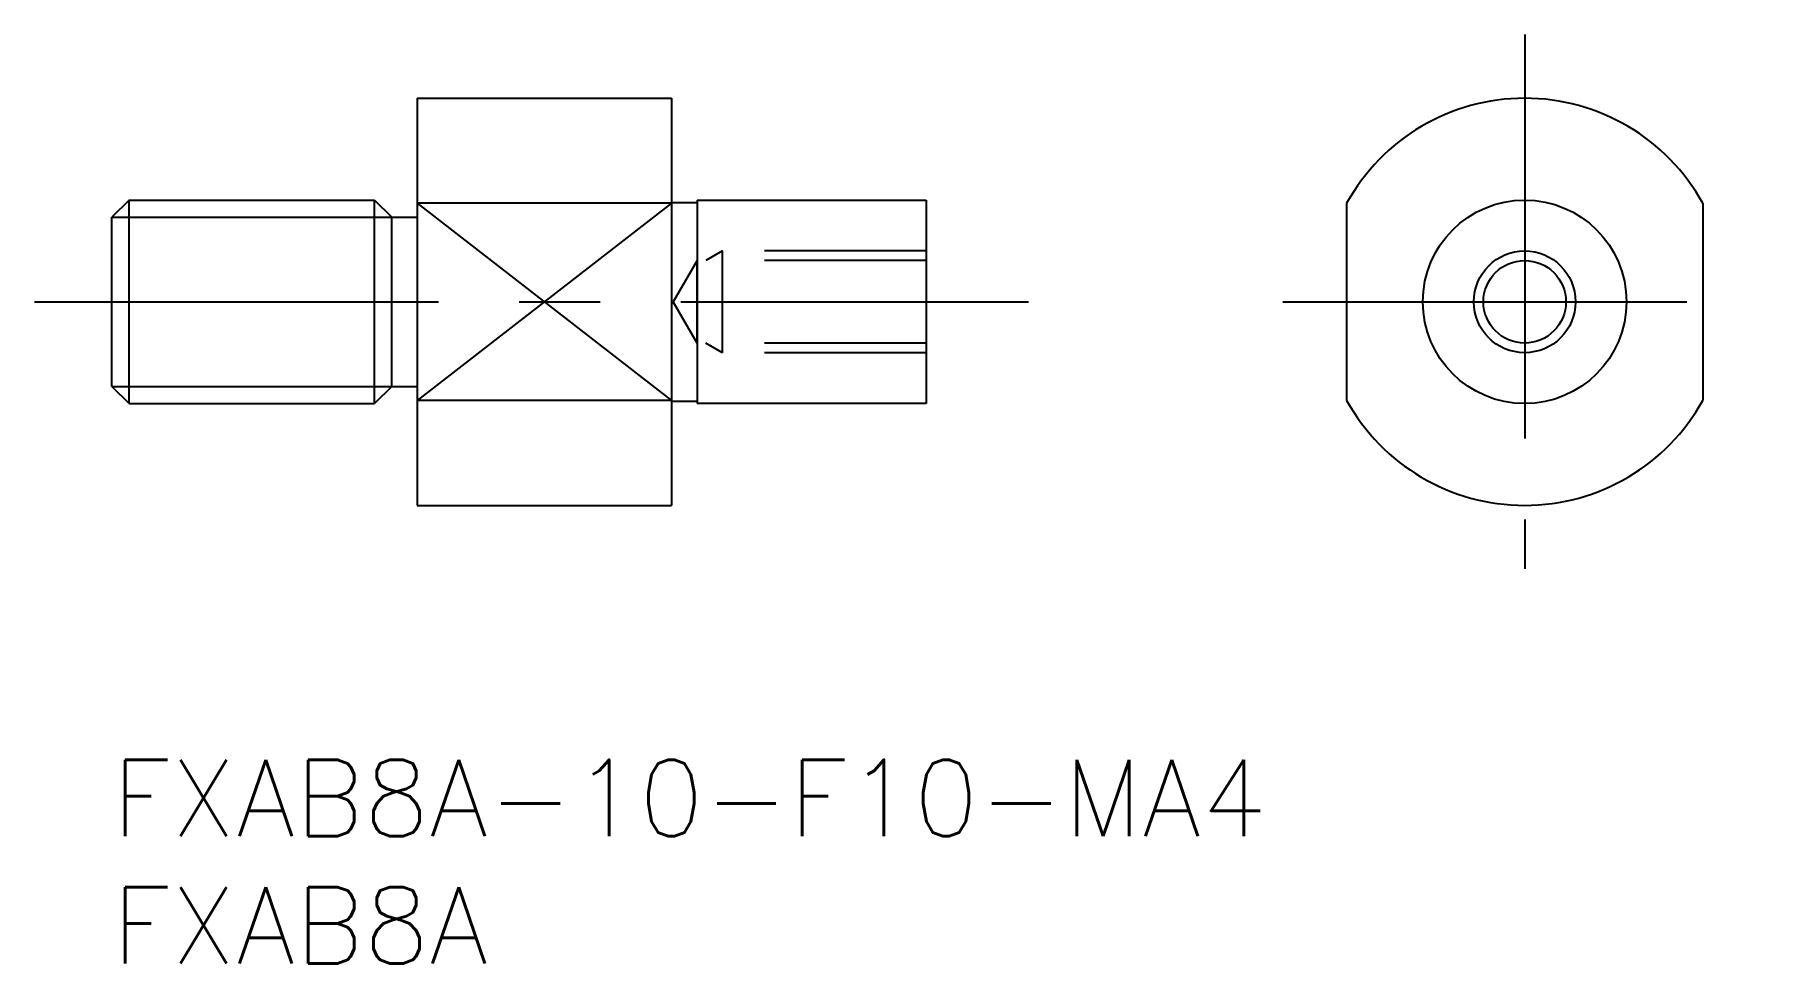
# Model space of a CAD drawing. Extents: x -3 to 65, y -8 to 28.5.
import ezdxf

# ---------------------------------------------------------------- set-up
doc = ezdxf.new("R2010")
doc.units = 0
doc.header["$LTSCALE"] = 0.5
doc.linetypes.add('CENTER', pattern=[50.8, 31.75, -6.35, 6.35, -6.35])
doc.linetypes.add('DASHED', pattern=[19.05, 12.7, -6.35])
for name, color, linetype in [('MSM_CENTER', 1, 'CENTER'), ('MSM_CONTINUOUS', 7, 'CONTINUOUS'), ('MSM_DASHED', 4, 'DASHED'), ('MSM_NARROW', 5, 'CONTINUOUS'), ('MSM_PART_NUMBER', 7, 'CONTINUOUS')]:
    doc.layers.add(name, color=color, linetype=linetype)
doc.styles.get("Standard").update_dxf_attribs({"font": 'txt.shx', "height": 3, "bigfont": 'bigfont.shx'})

# ---------------------------------------------------------------- blocks, each defined once
blk = doc.blocks.new('*U5')
at = {"layer": 'MSM_PART_NUMBER'}
blk.add_text('FXAB8A-10-F10-MA4', height=3, dxfattribs=at).set_placement((0, -3))
blk = doc.blocks.new('*U6')
at = {"layer": 'MSM_PART_NUMBER'}
blk.add_text('FXAB8A', height=3, dxfattribs=at).set_placement((0, -8))

msp = doc.modelspace()

# ---------------------------------------------------------------- linework, layer by layer
at = {"layer": 'MSM_CENTER'}
for p, q in [((55.53, 28.5), (55.53, 7.5)), ((-3.039, 18), (36.03, 18)), ((46.03, 18), (65.03, 18))]:
    msp.add_line(p, q, dxfattribs=at)
at = {"layer": 'MSM_CONTINUOUS'}
for p, q in [((12, 26), (12, 10)), ((12, 26), (22, 26)), ((22, 26), (22, 10)), ((0.676, 22), (0, 21.323)), ((0.676, 22), (10.324, 22)), ((0.676, 14), (0.676, 22)), ((10.324, 14), (10.324, 22)), ((10.324, 22), (11, 21.323)), ((22, 21.873), (12, 21.873)), ((22, 21.9), (23, 21.9)), ((23, 22), (32, 22)), ((23, 22), (23, 14)), ((32, 22), (32, 14)), ((48.53, 21.873), (48.53, 14.127)), ((62.53, 21.873), (62.53, 14.127)), ((0, 14.676), (0, 21.323)), ((11, 14.676), (11, 21.323)), ((11, 21.323), (12, 21.323)), ((0, 14.676), (0.676, 14)), ((11, 14.676), (10.324, 14)), ((11, 14.676), (12, 14.676)), ((0.676, 14), (10.324, 14)), ((22, 14.127), (12, 14.127)), ((22, 14.1), (23, 14.1)), ((32, 14), (23, 14)), ((12, 10), (22, 10))]:
    msp.add_line(p, q, dxfattribs=at)
for radius in [4, 1.621]:
    msp.add_circle((55.53, 18), radius, dxfattribs=at)
for start, end in [(28.95502, 151.04498), (208.95502, 331.04498)]:
    msp.add_arc((55.53, 18), 8, start, end, dxfattribs=at)
at = {"layer": 'MSM_DASHED'}
for p, q in [((24, 20), (23.344, 19.621)), ((32, 20), (24, 20)), ((24, 16), (24, 20)), ((23, 19.621), (22.064, 18)), ((32, 19.621), (23, 19.621)), ((23, 16.379), (23, 19.621)), ((23, 16.379), (22.064, 18)), ((32, 16.379), (23, 16.379)), ((24, 16), (23.344, 16.379)), ((32, 16), (24, 16))]:
    msp.add_line(p, q, dxfattribs=at)
at = {"layer": 'MSM_NARROW'}
for p, q in [((12, 21.873), (22, 14.127)), ((22, 21.873), (12, 14.127)), ((0, 21.323), (11, 21.323)), ((0, 14.676), (11, 14.676))]:
    msp.add_line(p, q, dxfattribs=at)
msp.add_circle((55.53, 18), 2, dxfattribs=at)

# ---------------------------------------------------------------- block references
at = {"layer": 'MSM_CONTINUOUS'}
for name in ['*U5', '*U6']:
    msp.add_blockref(name, (0, 0), dxfattribs=at)

doc.saveas('drawing.dxf')
